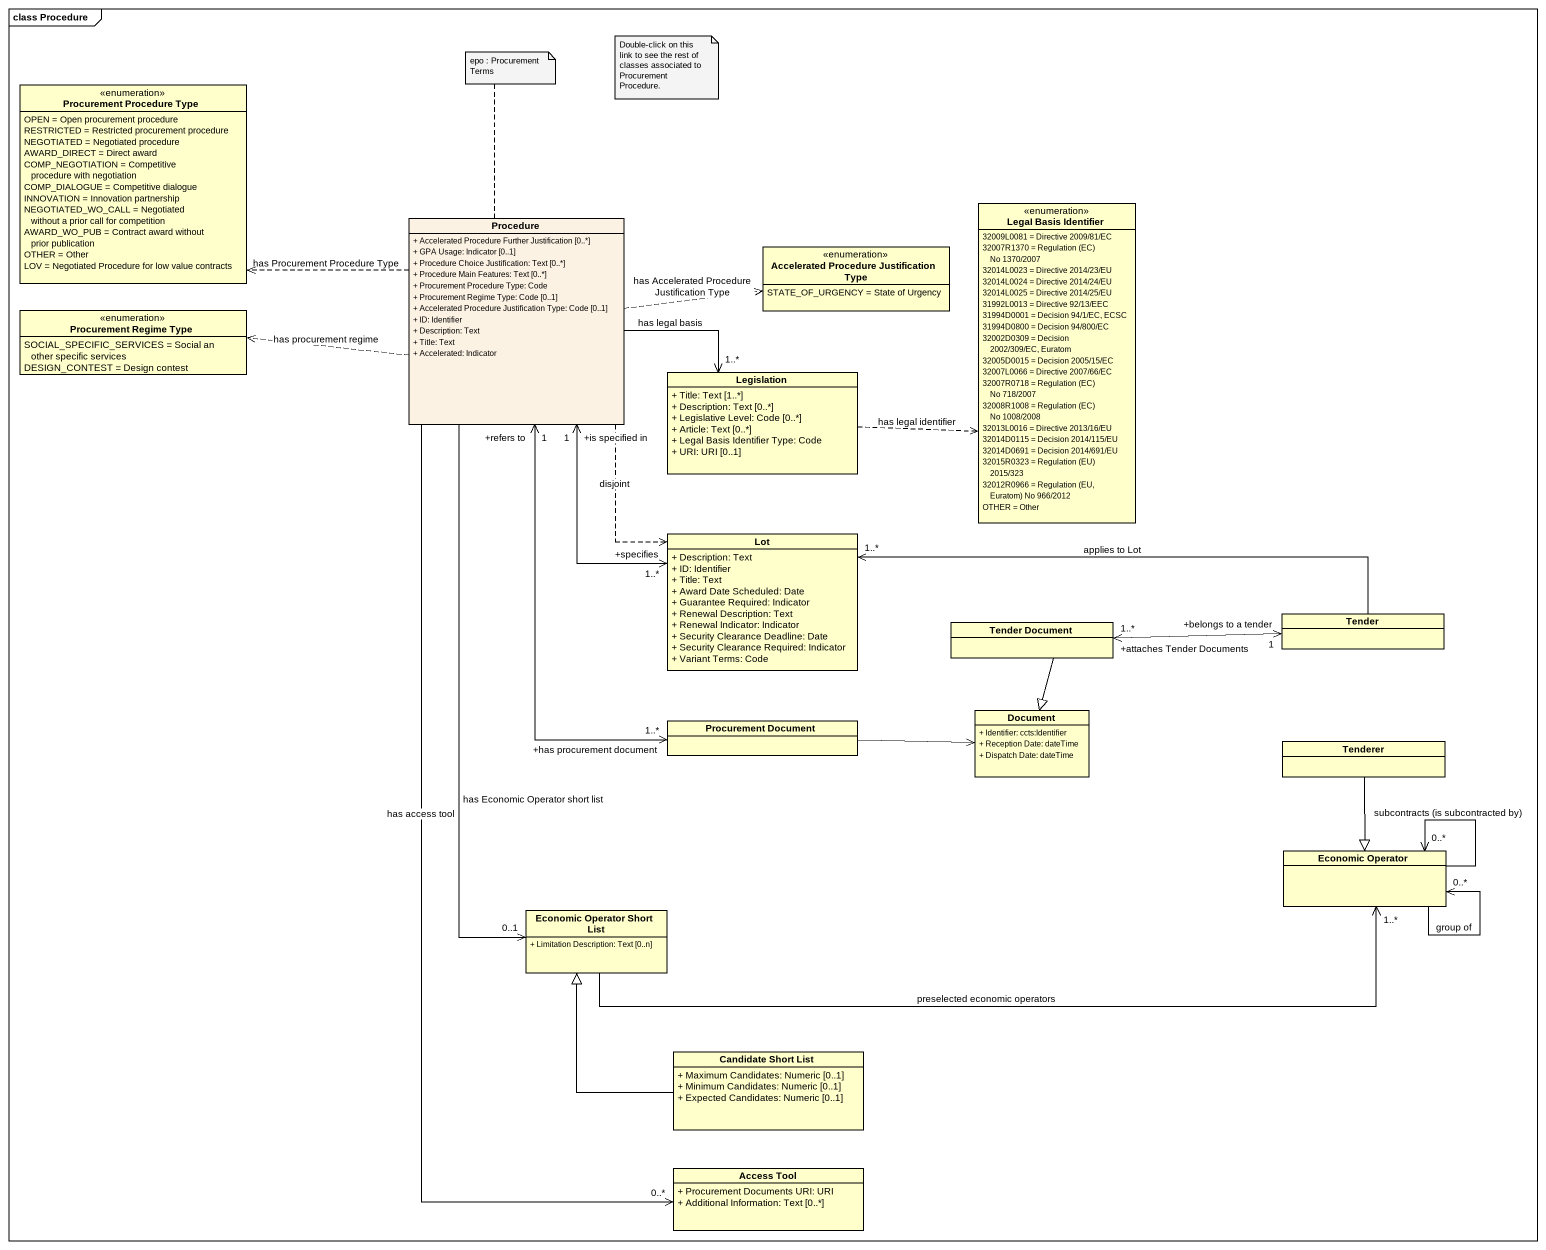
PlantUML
@startuml
mainframe class Procedure
hide circle
hide empty members
skinparam classAttributeIconSize 0
enum "Procurement Procedure Type" as Procurement_Procedure_Type {
  OPEN = Open procurement procedure
  RESTRICTED = Restricted procurement procedure
  NEGOTIATED = Negotiated procedure
  AWARD_DIRECT = Direct award
  COMP_NEGOTIATION = Competitive procedure with negotiation
  COMP_DIALOGUE = Competitive dialogue
  INNOVATION = Innovation partnership
  NEGOTIATED_WO_CALL = Negotiated without a prior call for competition
  AWARD_WO_PUB = Contract award without prior publication
  OTHER = Other
  LOV = Negotiated Procedure for low value contracts
}
enum "LegaI Basis Identifier" as LegaI_Basis_Identifier {
  32009L0081 = Directive 2009/81/EC
  {field} 32007R1370 = Regulation (EC) No 1370/2007
  32014L0023 = Directive 2014/23/EU
  32014L0024 = Directive 2014/24/EU
  32014L0025 = Directive 2014/25/EU
  31992L0013 = Directive 92/13/EEC
  31994D0001 = Decision 94/1/EC, ECSC
  31994D0800 = Decision 94/800/EC
  32002D0309 = Decision 2002/309/EC, Euratom
  32005D0015 = Decision 2005/15/EC
  32007L0066 = Directive 2007/66/EC
  {field} 32007R0718 = Regulation (EC) No 718/2007
  {field} 32008R1008 = Regulation (EC) No 1008/2008
  32013L0016 = Directive 2013/16/EU
  32014D0115 = Decision 2014/115/EU
  32014D0691 = Decision 2014/691/EU
  {field} 32015R0323 = Regulation (EU) 2015/323
  {field} 32012R0966 = Regulation (EU, Euratom) No 966/2012
  OTHER = Other
}
class Procedure #FCF2E3 {
  + Accelerated Procedure Further Justification [0..*]
  + GPA Usage: Indicator [0..1]
  + Procedure Choice Justification: Text [0..*]
  + Procedure Main Features: Text [0..*]
  + Procurement Procedure Type: Code
  + Procurement Regime Type: Code [0..1]
  + Accelerated Procedure Justification Type: Code [0..1]
  + ID: Identifier
  + Description: Text
  + Title: Text
  + Accelerated: Indicator
}
enum "Accelerated Procedure Justification Type" as Accelerated_Procedure {
  STATE_OF_URGENCY = State of Urgency
}
enum "Procurement Regime Type" as Procurement_Regime_Type {
  SOCIAL_SPECIFIC_SERVICES = Social an other specific services
  DESIGN_CONTEST = Design contest
}
class Legislation {
  + Title: Text [1..*]
  + Description: Text [0..*]
  + Legislative Level: Code [0..*]
  + Article: Text [0..*]
  + Legal Basis Identifier Type: Code
  + URI: URI [0..1]
}
class Lot {
  + Description: Text
  + ID: Identifier
  + Title: Text
  + Award Date Scheduled: Date
  + Guarantee Required: Indicator
  + Renewal Description: Text
  + Renewal Indicator: Indicator
  + Security Clearance Deadline: Date
  + Security Clearance Required: Indicator
  + Variant Terms: Code
}
class Tender
class "Tender Document" as Tender_Document
class "Procurement Document" as Procurement_Document
class Document {
  + Identifier: ccts:Identifier
  + Reception Date: dateTime
  + Dispatch Date: dateTime
}
class Tenderer
class "Economic Operator" as Economic_Operator
class "Economic Operator Short List" as Economic_Operator_Short_List {
  + Limitation Description: Text [0..n]
}
class "Candidate Short List" as Candidate_Short_List {
  + Maximum Candidates: Numeric [0..1]
  + Minimum Candidates: Numeric [0..1]
  + Expected Candidates: Numeric [0..1]
}
class "Access Tool" as Access_Tool {
  + Procurement Documents URI: URI
  + Additional Information: Text [0..*]
}
Procedure .left.> Procurement_Procedure_Type : has Procurement Procedure Type
Procedure .right.> Accelerated_Procedure : has Accelerated Procedure Justification Type
Procedure .left.> Procurement_Regime_Type : has procurement regime
Procedure -right-> "1..*" Legislation : has legal basis
Procedure ..> Lot : disjoint
Procedure "+is specified in\n1" <--> "+specifies\n1..*" Lot
Procedure "+refers to\n1" <--> "+has procurement document\n1..*" Procurement_Document
Procedure --> "0..1" Economic_Operator_Short_List : has Economic Operator short list
Procedure --> "0..*" Access_Tool : has access tool
Legislation .right.> LegaI_Basis_Identifier : has legal identifier
Tender -left-> "1..*" Lot : applies to Lot
Tender "+belongs to a tender\n1" <-left-> "+attaches Tender Documents\n1..*" Tender_Document
Tender_Document --|> Document
Document <-left- Procurement_Document
Tenderer --|> Economic_Operator
Economic_Operator --> "0..*" Economic_Operator : group of
Economic_Operator --> "0..*" Economic_Operator : subcontracts (is subcontracted by)
Economic_Operator_Short_List -right-> "1..*" Economic_Operator : preselected economic operators
Candidate_Short_List -up-|> Economic_Operator_Short_List
note top of Procedure : epo : Procurement Terms
note as N2
  Double-click on this link to see the rest of classes associated to Procurement Procedure.
end note
@enduml
